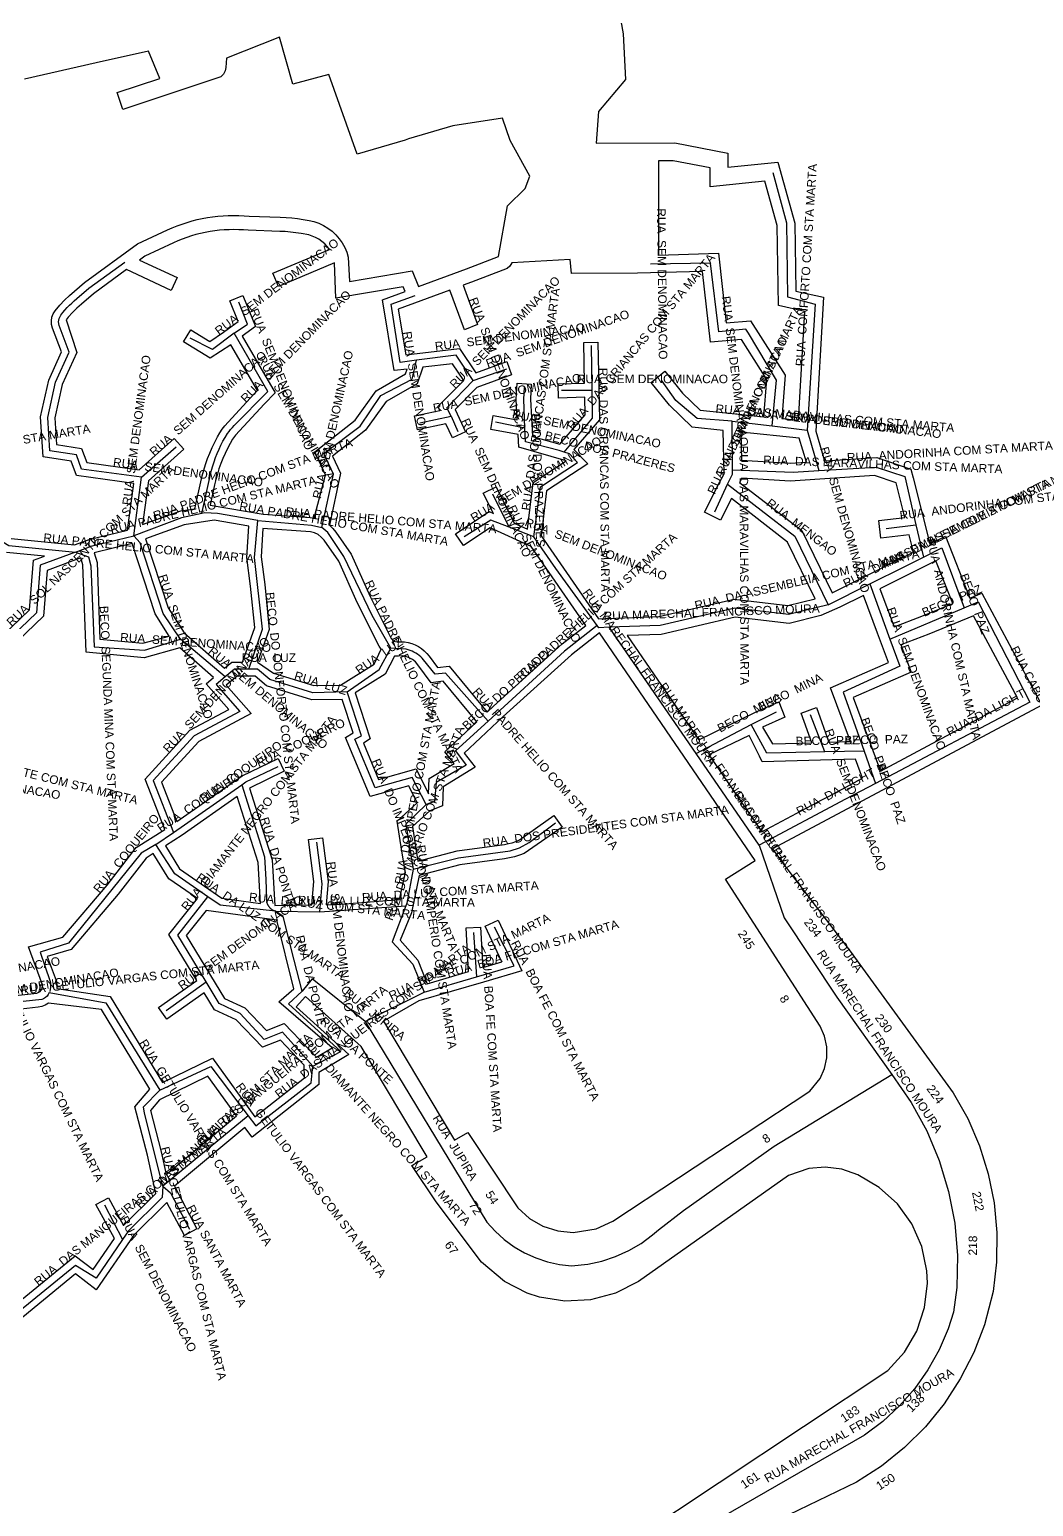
# Model space of a CAD drawing. Header units: millimetres. Extents: x 617751 to 636088, y 68402 to 77988.
# Drawn here: x 628768 to 628909, y 73773.2 to 73980.6 of the extents above; entities that cross this region are included whole.
import ezdxf

# ---------------------------------------------------------------- set-up
doc = ezdxf.new("R2010")
doc.units = ezdxf.units.MM
doc.header["$LTSCALE"] = 3
doc.header["$MEASUREMENT"] = 0
for name, color, linetype in [('ALINHAMENTO PREDIAL', 120, 'Continuous'), ('NOME LOGRADOURO', 252, 'Continuous'), ('NUMERAÇÃO', 7, 'Continuous')]:
    doc.layers.add(name, color=color, linetype=linetype)
doc.styles.get("Standard").update_dxf_attribs({"font": 'arial.ttf'})

msp = doc.modelspace()

# ---------------------------------------------------------------- linework, layer by layer
at = {"layer": 'ALINHAMENTO PREDIAL'}
for points in [[(628849.98, 73987.59), (628851.33, 73979.95), (628851.66, 73973.53), (628847.86, 73969.06), (628847.53, 73964.62), (628858.59, 73964.63), (628866.05, 73963.22), (628866.05, 73961.25), (628873.05, 73961.96), (628875.44, 73953.39), (628875.6, 73943.83), (628879.49, 73942.96), (628878.37, 73924.18), (628879.63, 73919.99), (628886.96, 73920.47), (628891.73, 73918.84), (628892.05, 73917.62), (628894.38, 73908.34), (628896.58, 73909.44), (628900.01, 73900.74), (628901.68, 73901.43), (628910.11, 73885.69), (628872.32, 73865.53), (628873.99, 73863.17), (628883.08, 73851.34), (628897.69, 73831.27), (628899.72, 73827.65), (628901.37, 73823.83), (628902.61, 73819.87), (628903.42, 73815.8), (628903.81, 73811.66), (628903.76, 73807.51), (628903.28, 73803.38), (628902.06, 73798.67), (628900.56, 73794.79), (628898.67, 73791.09), (628896.39, 73787.61), (628893.77, 73784.39), (628890.82, 73781.46), (628887.59, 73778.85), (628884.09, 73776.59), (628861.01, 73765.45)], [(628849.98, 73987.59), (628851.33, 73979.95), (628851.66, 73973.53), (628847.86, 73969.06), (628847.53, 73964.62), (628858.59, 73964.63), (628866.05, 73963.22), (628866.05, 73961.25), (628873.05, 73961.96), (628875.44, 73953.39), (628875.6, 73943.83), (628879.49, 73942.96), (628878.37, 73924.18), (628879.63, 73919.99), (628886.96, 73920.47), (628891.73, 73918.84), (628892.05, 73917.62), (628894.38, 73908.34), (628896.58, 73909.44), (628900.01, 73900.74), (628901.68, 73901.43), (628910.11, 73885.69), (628872.32, 73865.53), (628873.99, 73863.17), (628883.08, 73851.34), (628897.69, 73831.27), (628899.72, 73827.65), (628901.37, 73823.83), (628902.61, 73819.87), (628903.42, 73815.8), (628903.81, 73811.66), (628903.76, 73807.51), (628903.28, 73803.38), (628902.06, 73798.67), (628900.56, 73794.79), (628898.67, 73791.09), (628896.39, 73787.61), (628893.77, 73784.39), (628890.82, 73781.46), (628887.59, 73778.85), (628884.09, 73776.59), (628861.01, 73765.45)], [(628820.71, 73965.05), (628813.99, 73963.04), (628809.99, 73974.27), (628804.96, 73972.87), (628803.07, 73979.5), (628795.62, 73976.53), (628795.56, 73975.25), (628795.46, 73974.74), (628795.2, 73974.28), (628794.82, 73973.92), (628781.06, 73969.33), (628780.28, 73971.7), (628786.28, 73973.68), (628784.67, 73977.54), (628777.32, 73975.87), (628767.26, 73973.58)], [(628765.41, 73909.09), (628774.31, 73908.19), (628776.49, 73909), (628781.72, 73910.28), (628782.6, 73916.83), (628774.56, 73917.95), (628773.82, 73919.95), (628769.87, 73920.56), (628769.53, 73926.19), (628770.67, 73931.35), (628772.47, 73935.3), (628771.2, 73938.64), (628771.07, 73939.14), (628771.04, 73939.65), (628771.12, 73940.16), (628771.3, 73940.65), (628771.57, 73941.08), (628772.21, 73941.84), (628772.88, 73942.55), (628773.6, 73943.22), (628775.7, 73945.02), (628783.16, 73950.48), (628787.34, 73952.42), (628788.01, 73952.72), (628788.69, 73953), (628789.39, 73953.25), (628790.09, 73953.48), (628790.8, 73953.69), (628791.51, 73953.87), (628792.23, 73954.03), (628792.95, 73954.17), (628793.68, 73954.28), (628794.42, 73954.36), (628795.15, 73954.42), (628795.89, 73954.46), (628796.63, 73954.47), (628797.36, 73954.46), (628798.1, 73954.42), (628798.83, 73954.36), (628803.19, 73954.21), (628804, 73954.17), (628804.81, 73954.11), (628805.61, 73954.02), (628806.42, 73953.9), (628807.22, 73953.76), (628807.92, 73953.59), (628808.6, 73953.35), (628809.26, 73953.04), (628809.88, 73952.67), (628810.45, 73952.23), (628810.98, 73951.74), (628811.46, 73951.19), (628811.88, 73950.6), (628812.23, 73949.97), (628812.52, 73949.3), (628812.74, 73948.62), (628812.89, 73945.18), (628821.7, 73946.67), (628822.59, 73944.49), (628829.32, 73946.96), (628833.83, 73948.67), (628835.11, 73955.81), (628837.59, 73958.25), (628838.24, 73959.99), (628835.48, 73964.97), (628834.37, 73968.11), (628827.44, 73967.06), (628821.2, 73965.2), (628820.71, 73965.05)], [(628856.3, 73962.13), (628856.32, 73948.9), (628864.73, 73949.14), (628865.8, 73939.37), (628869.24, 73939.68), (628874.07, 73932.03), (628873.6, 73925.95), (628875.96, 73925.71), (628876.87, 73940.98), (628873.13, 73941.82), (628872.95, 73953.03), (628871.21, 73959.26), (628863.55, 73958.49), (628863.55, 73961.15), (628858.36, 73962.13), (628856.3, 73962.13)], [(628820.71, 73943.8), (628820.45, 73944.43), (628810.99, 73942.83), (628810.78, 73947.81), (628802.92, 73944.5), (628802.14, 73946.34), (628810.08, 73949.69), (628809.77, 73950.1), (628809.42, 73950.47), (628809.03, 73950.81), (628808.6, 73951.11), (628808.15, 73951.36), (628807.68, 73951.57), (628807.18, 73951.72), (628806.11, 73951.93), (628805.36, 73952.03), (628804.62, 73952.12), (628803.87, 73952.18), (628803.12, 73952.21), (628798.7, 73952.37), (628798.03, 73952.42), (628797.35, 73952.46), (628796.68, 73952.47), (628796, 73952.46), (628795.33, 73952.43), (628794.66, 73952.38), (628793.99, 73952.3), (628793.32, 73952.2), (628792.66, 73952.08), (628792, 73951.93), (628791.34, 73951.76), (628790.7, 73951.58), (628790.05, 73951.37), (628789.42, 73951.13), (628788.79, 73950.88), (628788.18, 73950.61), (628784.18, 73948.75), (628783.42, 73948.2), (628788.72, 73945.75), (628787.88, 73943.94), (628781.57, 73946.85), (628776.94, 73943.45), (628775.27, 73942.01), (628774.61, 73941.44), (628774, 73940.83), (628773.42, 73940.18), (628773.11, 73939.79), (628774.64, 73935.22), (628772.57, 73930.71), (628771.54, 73926.03), (628771.77, 73922.29), (628775.29, 73921.75), (628776.02, 73919.76), (628783.39, 73918.75), (628788.29, 73923.12), (628789.62, 73921.63), (628784.67, 73917.21), (628783.84, 73911.04), (628789.21, 73912.98), (628791.18, 73913.27), (628792.01, 73917.06), (628792.21, 73917.89), (628792.43, 73918.7), (628792.69, 73919.51), (628792.97, 73920.31), (628793.28, 73921.1), (628793.61, 73921.87), (628793.98, 73922.64), (628794.37, 73923.39), (628794.68, 73923.92), (628795.03, 73924.43), (628795.42, 73924.91), (628799.48, 73929.34), (628799.99, 73929.86), (628796.23, 73936.31), (628793.35, 73934.41), (628789.58, 73936.69), (628790.61, 73938.4), (628793.3, 73936.77), (628795.2, 73938.09), (628797.26, 73939.58), (628796.08, 73942.46), (628797.93, 73943.21), (628799.7, 73938.88), (628797.84, 73937.53), (628802.49, 73929.54), (628800.92, 73927.96), (628796.92, 73923.59), (628796.49, 73923.03), (628796.13, 73922.43), (628795.77, 73921.74), (628795.43, 73921.04), (628795.13, 73920.33), (628794.84, 73919.61), (628794.58, 73918.88), (628794.35, 73918.14), (628794.15, 73917.39), (628793.97, 73916.64), (628793.34, 73913.78), (628800.77, 73912.52), (628807.36, 73912.04), (628807.95, 73911.96), (628809.53, 73918.05), (628808.05, 73921.25), (628813.69, 73925.69), (628816.67, 73929.85), (628820.75, 73932.2), (628820.99, 73932.88), (628819.18, 73932.67), (628817.52, 73942.63), (628820.71, 73943.8)], [(628833.1, 73926.36), (628836.47, 73925.75), (628836.31, 73928.64), (628836.44, 73930.9), (628838.43, 73930.78), (628838.31, 73928.64), (628838.59, 73923.44), (628842.42, 73922.34), (628846.01, 73926.47), (628845.95, 73928.92), (628842.25, 73928.82), (628842.19, 73930.82), (628845.91, 73930.92), (628845.79, 73936.64), (628847.79, 73936.68), (628848.02, 73925.75), (628844.42, 73921.6), (628846.37, 73919.58), (628840.58, 73915.79), (628839.8, 73909.46), (628847.88, 73897.83), (628856.35, 73898.13), (628866.93, 73900.6), (628874.48, 73899.68), (628878.3, 73900.64), (628874.42, 73908.6), (628866.53, 73914.72), (628865.02, 73911.67), (628862.78, 73912.79), (628864.9, 73917.05), (628865.5, 73918.18), (628865.37, 73924.27), (628861.04, 73924.71), (628857.85, 73927.8), (628855.27, 73930.99), (628857.21, 73932.57), (628859.69, 73929.49), (628862.15, 73927.11), (628865.32, 73926.79), (628871.11, 73926.2), (628871.52, 73931.4), (628867.95, 73937.05), (628863.58, 73936.65), (628862.49, 73946.57), (628853.37, 73946.37), (628844.1, 73946.29), (628843.89, 73948.27), (628835.69, 73947.8), (628835.44, 73947.35), (628835.06, 73946.99), (628830.02, 73945.08), (628828.88, 73944.66), (628830.88, 73939.15), (628829.04, 73938.38), (628827, 73943.97), (628819.76, 73941.32), (628820.84, 73934.88), (628828.36, 73935.76), (628830.63, 73932.35), (628834.98, 73933.96), (628835.67, 73932.09), (628830.79, 73930.28), (628827.73, 73927.2), (628829.2, 73924.09), (628827.39, 73923.23), (628826.45, 73925.22), (628822.44, 73924.36), (628822.02, 73926.32), (628825.58, 73927.08), (628825.32, 73927.61), (628828.95, 73931.26), (628827.38, 73933.63), (628823.19, 73933.14), (628822.39, 73930.83), (628818.04, 73928.33), (628815.15, 73924.29), (628810.53, 73920.65), (628811.62, 73918.29), (628810.09, 73910.95), (628810.56, 73910.5), (628810.97, 73910), (628813.14, 73906.9), (628815.81, 73900.96), (628818.74, 73895.04), (628819.1, 73894.68), (628819.6, 73894.58), (628820.11, 73894.61), (628820.63, 73894.58), (628821.14, 73894.49), (628821.64, 73894.36), (628822.12, 73894.17), (628822.58, 73893.94), (628823.01, 73893.66), (628823.41, 73893.33), (628823.78, 73892.97), (628824.11, 73892.57), (628825.28, 73890.97), (628826.92, 73891.19), (628832.24, 73884.72), (628833.13, 73885.57), (628842.77, 73894.32), (628846.1, 73896.88), (628838.4, 73907.97), (628832.68, 73910.6), (628828.91, 73908.1), (628827.8, 73909.77), (628832.5, 73912.88), (628833.12, 73912.59), (628831.69, 73915.45), (628833.48, 73916.35), (628836.02, 73911.26), (628837.9, 73910.4), (628838.71, 73916.96), (628843.35, 73920), (628836.68, 73921.9), (628836.58, 73923.7), (628832.74, 73924.39), (628833.1, 73926.36)], [(628867.96, 73920.1), (628874.79, 73919.68), (628877.07, 73919.83), (628876.06, 73923.18), (628867.88, 73924.02), (628867.96, 73920.1)], [(628867.69, 73916.98), (628876.42, 73910.22), (628880.68, 73901.46), (628892.09, 73907.19), (628891.49, 73909.6), (628887.53, 73909.14), (628887.24, 73911.63), (628890.87, 73912.04), (628889.65, 73916.91), (628886.62, 73917.94), (628874.8, 73917.17), (628868.02, 73917.59), (628867.69, 73916.98)], [(628795.36, 73890.89), (628796.39, 73891.75), (628797.89, 73891.75), (628799.59, 73896.58), (628799.02, 73902.4), (628798.5, 73906.45), (628798.76, 73910.83), (628793.9, 73911.66), (628789.7, 73911.03), (628784.26, 73909.06), (628787.44, 73899.37), (628789.67, 73895.85), (628795.36, 73890.89)], [(628800.01, 73891.75), (628802.22, 73890.19), (628807.91, 73888.45), (628811.64, 73888.49), (628816.36, 73891.43), (628817.37, 73893.54), (628817.05, 73893.98), (628814, 73900.11), (628811.4, 73905.9), (628809.33, 73908.85), (628808.95, 73909.29), (628808.49, 73909.64), (628807.97, 73909.89), (628807.41, 73910.03), (628800.75, 73910.51), (628800.5, 73906.52), (628801.01, 73902.62), (628801.62, 73896.33), (628800.01, 73891.75)], [(628782.38, 73908.38), (628777.05, 73907.08), (628777.45, 73905.73), (628777.85, 73894.98), (628783.9, 73894.38), (628787.59, 73895.4), (628785.62, 73898.51), (628782.38, 73908.38)], [(628762.82, 73894.17), (628767.99, 73899.09), (628768.55, 73906.04), (628770.07, 73906.61), (628764.76, 73907.15)], [(628764.74, 73844.78), (628768.98, 73845.27), (628769.46, 73845.47), (628769.77, 73845.89), (628769.8, 73846.41), (628767.84, 73851.75), (628772.67, 73853.13), (628778.88, 73860.4), (628782.97, 73865.7), (628786.97, 73868.25), (628784.21, 73875.32), (628790.48, 73882.18), (628795.94, 73885.09), (628792.76, 73888.71), (628793.8, 73889.59), (628789.07, 73893.73), (628784.07, 73892.36), (628775.91, 73893.16), (628775.46, 73905.41), (628775.17, 73906.38), (628770.44, 73904.61), (628769.93, 73898.17), (628763.8, 73892.34)], [(628897.63, 73899.97), (628895.26, 73905.98), (628887.4, 73902.04), (628889.4, 73896.7), (628893.27, 73898.17), (628897.63, 73899.97)], [(628861.95, 73880.81), (628869.9, 73884.69), (628873.18, 73886.16), (628874.02, 73884.02), (628870.92, 73882.62), (628872.31, 73880.26), (628877.81, 73880.43), (628876.33, 73884.57), (628878.49, 73885.37), (628880.23, 73880.51), (628883.26, 73880.6), (628880.47, 73888.14), (628888.61, 73891.69), (628887.06, 73895.81), (628885.08, 73901.1), (628881.77, 73899.44), (628879.11, 73898.27), (628874.64, 73897.15), (628867.07, 73898.07), (628856.68, 73895.64), (628851.92, 73895.47), (628861.95, 73880.81)], [(628887.46, 73876.44), (628906.73, 73886.72), (628900.55, 73898.25), (628894.26, 73895.66), (628890.35, 73894.17), (628891.78, 73890.34), (628883.63, 73886.79), (628887.46, 73876.44)], [(628865.7, 73861.28), (628869.89, 73863.9), (628848.03, 73895.84), (628844.06, 73892.78), (628834.5, 73884.11), (628831.32, 73881.1), (628829, 73878.95), (628830.56, 73876.97), (628826.06, 73874.23), (628825.97, 73871.58), (628824.2, 73870.87), (628821.75, 73868.65), (628822.21, 73865.54), (628822.51, 73863.81), (628828.02, 73865.24), (628834.68, 73866.15), (628835.22, 73866.25), (628835.75, 73866.39), (628836.26, 73866.57), (628836.77, 73866.78), (628841.62, 73870.21), (628842.78, 73868.58), (628837.45, 73864.89), (628836.78, 73864.63), (628836.09, 73864.41), (628835.39, 73864.24), (628834.68, 73864.12), (628828.41, 73863.28), (628822.71, 73861.8), (628821.59, 73856.52), (628820.04, 73852.72), (628822.51, 73849.9), (628823.81, 73846.59), (628829.64, 73848.29), (628829.29, 73854.41), (628831.29, 73854.53), (628831.61, 73848.87), (628834.31, 73849.67), (628831.95, 73854.68), (628833.76, 73855.53), (628837.12, 73848.41), (628831.73, 73846.82), (628822.63, 73844.16), (628817.69, 73841.31), (628827.67, 73824.6), (628829.51, 73825.71), (628836.55, 73815.1), (628838.18, 73813.64), (628840.07, 73812.55), (628842.15, 73811.87), (628844.33, 73811.65), (628847.56, 73812.16), (628849.9, 73813.26), (628877.55, 73831.5), (628879, 73833.28), (628879.62, 73834.68), (628879.94, 73836.18), (628879.94, 73837.71), (628879.63, 73839.21), (628879.01, 73840.61), (628865.7, 73861.28)], [(628824.02, 73873.26), (628824.09, 73875.38), (628827.59, 73877.51), (628826.29, 73879.16), (628829.95, 73882.55), (628830.78, 73883.34), (628826.08, 73889.06), (628824.36, 73888.84), (628822.5, 73891.38), (628822.16, 73891.77), (628821.75, 73892.1), (628821.3, 73892.35), (628820.81, 73892.51), (628820.31, 73892.6), (628819.79, 73892.59), (628819.23, 73892.59), (628817.92, 73890.04), (628813.69, 73887.41), (628815.83, 73880.96), (628814.86, 73880.36), (628816.99, 73875.27), (628822.29, 73876.77), (628824.02, 73873.26)], [(628820.75, 73862.2), (628820.24, 73865.22), (628819.61, 73869.42), (628822.43, 73871.96), (628821.23, 73874.39), (628815.83, 73872.86), (628812.35, 73881.17), (628813.43, 73881.83), (628811.89, 73886.5), (628807.62, 73886.45), (628801.24, 73888.39), (628799.64, 73889.75), (628797.12, 73889.75), (628795.61, 73888.49), (628799.11, 73884.51), (628791.73, 73880.58), (628786.52, 73874.88), (628788.68, 73869.36), (628797.83, 73875.77), (628802.88, 73878.21), (628803.75, 73876.41), (628798.86, 73874.05), (628802.05, 73863.98), (628802.41, 73857.56), (628807.61, 73857.65), (628807.9, 73860.92), (628807.14, 73866.82), (628809.12, 73867.08), (628809.91, 73860.96), (628809.62, 73857.68), (628811.1, 73857.7), (628819.94, 73858.39), (628820.75, 73862.2)], [(628880.25, 73872.94), (628884.95, 73875.44), (628883.96, 73878.13), (628870.87, 73877.72), (628870.46, 73878.55), (628869.03, 73881.42), (628863.37, 73878.74), (628870.79, 73867.89), (628879.24, 73872.4), (628880.25, 73872.94)], [(628800.39, 73857.84), (628800.07, 73863.61), (628797.14, 73872.85), (628789.4, 73867.43), (628787.05, 73865.93), (628789.04, 73862.71), (628795, 73858.59), (628800.39, 73857.84)], [(628785.36, 73864.85), (628784.34, 73864.2), (628780.43, 73859.14), (628773.8, 73851.37), (628770.45, 73850.42), (628771.57, 73847.41), (628771.74, 73846.93), (628771.82, 73846.43), (628771.81, 73845.93), (628779.3, 73844.79), (628786.66, 73832.7), (628793.65, 73836.13), (628799.63, 73827.89), (628806.59, 73833.39), (628806.55, 73835.15), (628805.6, 73836.14), (628803.2, 73838.64), (628800.7, 73837.7), (628797.01, 73841.52), (628793.95, 73842.94), (628792.52, 73845.3), (628787.24, 73841.61), (628786.09, 73843.25), (628791.48, 73847.02), (628787.56, 73853.49), (628791.54, 73858.55), (628787.55, 73861.3), (628785.36, 73864.85)], [(628810.47, 73837.57), (628802.97, 73844.06), (628805.11, 73845.85), (628802.71, 73855.5), (628792.78, 73856.88), (628789.99, 73853.34), (628795.35, 73844.5), (628798.19, 73843.18), (628801.23, 73840.04), (628803.72, 73840.98), (628807.05, 73837.53), (628808.27, 73836.25), (628810.47, 73837.57)], [(628764.15, 73799.99), (628774.39, 73808.38), (628776.89, 73806.46), (628779.89, 73810.8), (628777.3, 73815.57), (628779.06, 73816.53), (628781.17, 73812.63), (628785.71, 73817.15), (628784.52, 73822.53), (628782.76, 73829.32), (628784.89, 73831.77), (628778.08, 73842.95), (628770.63, 73843.85), (628770.19, 73843.58), (628769.72, 73843.39), (628769.21, 73843.29), (628763.57, 73842.63)], [(628764.15, 73799.99), (628774.39, 73808.38), (628776.89, 73806.46), (628779.89, 73810.8), (628777.3, 73815.57), (628779.06, 73816.53), (628781.17, 73812.63), (628785.71, 73817.15), (628784.52, 73822.53), (628782.76, 73829.32), (628784.89, 73831.77), (628778.08, 73842.95), (628770.63, 73843.85), (628770.19, 73843.58), (628769.72, 73843.39), (628769.21, 73843.29), (628763.57, 73842.63)], [(628764.15, 73799.99), (628774.39, 73808.38), (628776.89, 73806.46), (628779.89, 73810.8), (628777.3, 73815.57), (628779.06, 73816.53), (628781.17, 73812.63), (628785.71, 73817.15), (628784.52, 73822.53), (628782.76, 73829.32), (628784.89, 73831.77), (628778.08, 73842.95), (628770.63, 73843.85), (628770.19, 73843.58), (628769.72, 73843.39), (628769.21, 73843.29), (628763.57, 73842.63)], [(628764.15, 73799.99), (628774.39, 73808.38), (628776.89, 73806.46), (628779.89, 73810.8), (628777.3, 73815.57), (628779.06, 73816.53), (628781.17, 73812.63), (628785.71, 73817.15), (628784.52, 73822.53), (628782.76, 73829.32), (628784.89, 73831.77), (628778.08, 73842.95), (628770.63, 73843.85), (628770.19, 73843.58), (628769.72, 73843.39), (628769.21, 73843.29), (628763.57, 73842.63)], [(628764.15, 73799.99), (628774.39, 73808.38), (628776.89, 73806.46), (628779.89, 73810.8), (628777.3, 73815.57), (628779.06, 73816.53), (628781.17, 73812.63), (628785.71, 73817.15), (628784.52, 73822.53), (628782.76, 73829.32), (628784.89, 73831.77), (628778.08, 73842.95), (628770.63, 73843.85), (628770.19, 73843.58), (628769.72, 73843.39), (628769.21, 73843.29), (628763.57, 73842.63)], [(628764.15, 73799.99), (628774.39, 73808.38), (628776.89, 73806.46), (628779.89, 73810.8), (628777.3, 73815.57), (628779.06, 73816.53), (628781.17, 73812.63), (628785.71, 73817.15), (628784.52, 73822.53), (628782.76, 73829.32), (628784.89, 73831.77), (628778.08, 73842.95), (628770.63, 73843.85), (628770.19, 73843.58), (628769.72, 73843.39), (628769.21, 73843.29), (628763.57, 73842.63)], [(628764.15, 73799.99), (628774.39, 73808.38), (628776.89, 73806.46), (628779.89, 73810.8), (628777.3, 73815.57), (628779.06, 73816.53), (628781.17, 73812.63), (628785.71, 73817.15), (628784.52, 73822.53), (628782.76, 73829.32), (628784.89, 73831.77), (628778.08, 73842.95), (628770.63, 73843.85), (628770.19, 73843.58), (628769.72, 73843.39), (628769.21, 73843.29), (628763.57, 73842.63)], [(628764.15, 73799.99), (628774.39, 73808.38), (628776.89, 73806.46), (628779.89, 73810.8), (628777.3, 73815.57), (628779.06, 73816.53), (628781.17, 73812.63), (628785.71, 73817.15), (628784.52, 73822.53), (628782.76, 73829.32), (628784.89, 73831.77), (628778.08, 73842.95), (628770.63, 73843.85), (628770.19, 73843.58), (628769.72, 73843.39), (628769.21, 73843.29), (628763.57, 73842.63)], [(628841.14, 73760.82), (628888.5, 73792.27), (628890.83, 73794.83), (628892.58, 73797.82), (628893.67, 73801.11), (628894.05, 73804.55), (628893.97, 73806.29), (628893.27, 73809.68), (628891.87, 73812.85), (628889.85, 73815.66), (628887.29, 73817.99), (628884.3, 73819.74), (628882.04, 73820.57), (628879.72, 73820.84), (628877.4, 73820.63), (628874.55, 73819.64), (628853.47, 73804.76), (628850.25, 73803.13), (628846.76, 73802.2), (628843.15, 73802.01), (628839.58, 73802.58), (628837.86, 73803.15), (628834.65, 73804.79), (628831.44, 73807.49), (628825.08, 73815.95), (628821.67, 73821.06), (628823.81, 73822.29), (628814.55, 73837.79), (628806.71, 73844.79), (628805.4, 73843.33), (628812.82, 73836.65), (628808.58, 73834.1), (628808.62, 73832.44), (628799.23, 73825.03), (628798.23, 73826.41), (628788.31, 73818.14), (628791.49, 73812.17), (628789.72, 73811.23), (628787.25, 73815.87), (628782.64, 73811.27), (628777.34, 73803.59), (628774.43, 73805.83), (628765.42, 73798.44)], [(628841.14, 73760.82), (628888.5, 73792.27), (628890.83, 73794.83), (628892.58, 73797.82), (628893.67, 73801.11), (628894.05, 73804.55), (628893.97, 73806.29), (628893.27, 73809.68), (628891.87, 73812.85), (628889.85, 73815.66), (628887.29, 73817.99), (628884.3, 73819.74), (628882.04, 73820.57), (628879.72, 73820.84), (628877.4, 73820.63), (628874.55, 73819.64), (628853.47, 73804.76), (628850.25, 73803.13), (628846.76, 73802.2), (628843.15, 73802.01), (628839.58, 73802.58), (628837.86, 73803.15), (628834.65, 73804.79), (628831.44, 73807.49), (628825.08, 73815.95), (628821.67, 73821.06), (628823.81, 73822.29), (628814.55, 73837.79), (628806.71, 73844.79), (628805.4, 73843.33), (628812.82, 73836.65), (628808.58, 73834.1), (628808.62, 73832.44), (628799.23, 73825.03), (628798.23, 73826.41), (628788.31, 73818.14), (628791.49, 73812.17), (628789.72, 73811.23), (628787.25, 73815.87), (628782.64, 73811.27), (628777.34, 73803.59), (628774.43, 73805.83), (628765.42, 73798.44)], [(628841.14, 73760.82), (628888.5, 73792.27), (628890.83, 73794.83), (628892.58, 73797.82), (628893.67, 73801.11), (628894.05, 73804.55), (628893.97, 73806.29), (628893.27, 73809.68), (628891.87, 73812.85), (628889.85, 73815.66), (628887.29, 73817.99), (628884.3, 73819.74), (628882.04, 73820.57), (628879.72, 73820.84), (628877.4, 73820.63), (628874.55, 73819.64), (628853.47, 73804.76), (628850.25, 73803.13), (628846.76, 73802.2), (628843.15, 73802.01), (628839.58, 73802.58), (628837.86, 73803.15), (628834.65, 73804.79), (628831.44, 73807.49), (628825.08, 73815.95), (628821.67, 73821.06), (628823.81, 73822.29), (628814.55, 73837.79), (628806.71, 73844.79), (628805.4, 73843.33), (628812.82, 73836.65), (628808.58, 73834.1), (628808.62, 73832.44), (628799.23, 73825.03), (628798.23, 73826.41), (628788.31, 73818.14), (628791.49, 73812.17), (628789.72, 73811.23), (628787.25, 73815.87), (628782.64, 73811.27), (628777.34, 73803.59), (628774.43, 73805.83), (628765.42, 73798.44)], [(628841.14, 73760.82), (628888.5, 73792.27), (628890.83, 73794.83), (628892.58, 73797.82), (628893.67, 73801.11), (628894.05, 73804.55), (628893.97, 73806.29), (628893.27, 73809.68), (628891.87, 73812.85), (628889.85, 73815.66), (628887.29, 73817.99), (628884.3, 73819.74), (628882.04, 73820.57), (628879.72, 73820.84), (628877.4, 73820.63), (628874.55, 73819.64), (628853.47, 73804.76), (628850.25, 73803.13), (628846.76, 73802.2), (628843.15, 73802.01), (628839.58, 73802.58), (628837.86, 73803.15), (628834.65, 73804.79), (628831.44, 73807.49), (628825.08, 73815.95), (628821.67, 73821.06), (628823.81, 73822.29), (628814.55, 73837.79), (628806.71, 73844.79), (628805.4, 73843.33), (628812.82, 73836.65), (628808.58, 73834.1), (628808.62, 73832.44), (628799.23, 73825.03), (628798.23, 73826.41), (628788.31, 73818.14), (628791.49, 73812.17), (628789.72, 73811.23), (628787.25, 73815.87), (628782.64, 73811.27), (628777.34, 73803.59), (628774.43, 73805.83), (628765.42, 73798.44)], [(628841.14, 73760.82), (628888.5, 73792.27), (628890.83, 73794.83), (628892.58, 73797.82), (628893.67, 73801.11), (628894.05, 73804.55), (628893.97, 73806.29), (628893.27, 73809.68), (628891.87, 73812.85), (628889.85, 73815.66), (628887.29, 73817.99), (628884.3, 73819.74), (628882.04, 73820.57), (628879.72, 73820.84), (628877.4, 73820.63), (628874.55, 73819.64), (628853.47, 73804.76), (628850.25, 73803.13), (628846.76, 73802.2), (628843.15, 73802.01), (628839.58, 73802.58), (628837.86, 73803.15), (628834.65, 73804.79), (628831.44, 73807.49), (628825.08, 73815.95), (628821.67, 73821.06), (628823.81, 73822.29), (628814.55, 73837.79), (628806.71, 73844.79), (628805.4, 73843.33), (628812.82, 73836.65), (628808.58, 73834.1), (628808.62, 73832.44), (628799.23, 73825.03), (628798.23, 73826.41), (628788.31, 73818.14), (628791.49, 73812.17), (628789.72, 73811.23), (628787.25, 73815.87), (628782.64, 73811.27), (628777.34, 73803.59), (628774.43, 73805.83), (628765.42, 73798.44)], [(628841.14, 73760.82), (628888.5, 73792.27), (628890.83, 73794.83), (628892.58, 73797.82), (628893.67, 73801.11), (628894.05, 73804.55), (628893.97, 73806.29), (628893.27, 73809.68), (628891.87, 73812.85), (628889.85, 73815.66), (628887.29, 73817.99), (628884.3, 73819.74), (628882.04, 73820.57), (628879.72, 73820.84), (628877.4, 73820.63), (628874.55, 73819.64), (628853.47, 73804.76), (628850.25, 73803.13), (628846.76, 73802.2), (628843.15, 73802.01), (628839.58, 73802.58), (628837.86, 73803.15), (628834.65, 73804.79), (628831.44, 73807.49), (628825.08, 73815.95), (628821.67, 73821.06), (628823.81, 73822.29), (628814.55, 73837.79), (628806.71, 73844.79), (628805.4, 73843.33), (628812.82, 73836.65), (628808.58, 73834.1), (628808.62, 73832.44), (628799.23, 73825.03), (628798.23, 73826.41), (628788.31, 73818.14), (628791.49, 73812.17), (628789.72, 73811.23), (628787.25, 73815.87), (628782.64, 73811.27), (628777.34, 73803.59), (628774.43, 73805.83), (628765.42, 73798.44)], [(628841.14, 73760.82), (628888.5, 73792.27), (628890.83, 73794.83), (628892.58, 73797.82), (628893.67, 73801.11), (628894.05, 73804.55), (628893.97, 73806.29), (628893.27, 73809.68), (628891.87, 73812.85), (628889.85, 73815.66), (628887.29, 73817.99), (628884.3, 73819.74), (628882.04, 73820.57), (628879.72, 73820.84), (628877.4, 73820.63), (628874.55, 73819.64), (628853.47, 73804.76), (628850.25, 73803.13), (628846.76, 73802.2), (628843.15, 73802.01), (628839.58, 73802.58), (628837.86, 73803.15), (628834.65, 73804.79), (628831.44, 73807.49), (628825.08, 73815.95), (628821.67, 73821.06), (628823.81, 73822.29), (628814.55, 73837.79), (628806.71, 73844.79), (628805.4, 73843.33), (628812.82, 73836.65), (628808.58, 73834.1), (628808.62, 73832.44), (628799.23, 73825.03), (628798.23, 73826.41), (628788.31, 73818.14), (628791.49, 73812.17), (628789.72, 73811.23), (628787.25, 73815.87), (628782.64, 73811.27), (628777.34, 73803.59), (628774.43, 73805.83), (628765.42, 73798.44)], [(628841.14, 73760.82), (628888.5, 73792.27), (628890.83, 73794.83), (628892.58, 73797.82), (628893.67, 73801.11), (628894.05, 73804.55), (628893.97, 73806.29), (628893.27, 73809.68), (628891.87, 73812.85), (628889.85, 73815.66), (628887.29, 73817.99), (628884.3, 73819.74), (628882.04, 73820.57), (628879.72, 73820.84), (628877.4, 73820.63), (628874.55, 73819.64), (628853.47, 73804.76), (628850.25, 73803.13), (628846.76, 73802.2), (628843.15, 73802.01), (628839.58, 73802.58), (628837.86, 73803.15), (628834.65, 73804.79), (628831.44, 73807.49), (628825.08, 73815.95), (628821.67, 73821.06), (628823.81, 73822.29), (628814.55, 73837.79), (628806.71, 73844.79), (628805.4, 73843.33), (628812.82, 73836.65), (628808.58, 73834.1), (628808.62, 73832.44), (628799.23, 73825.03), (628798.23, 73826.41), (628788.31, 73818.14), (628791.49, 73812.17), (628789.72, 73811.23), (628787.25, 73815.87), (628782.64, 73811.27), (628777.34, 73803.59), (628774.43, 73805.83), (628765.42, 73798.44)], [(628786.23, 73830.26), (628784.96, 73828.8), (628786.47, 73822.99), (628787.17, 73819.79), (628797.05, 73828.03), (628793.02, 73833.59), (628786.23, 73830.26)]]:
    msp.add_lwpolyline(points, dxfattribs=at)
at = {"layer": 'NOME LOGRADOURO'}
for points in [[(628872.34, 73960.49), (628874.25, 73953.43), (628874.41, 73943.05), (628878.31, 73942.01), (628877.19, 73924.33)], [(628783.72, 73917.69), (628775.29, 73918.85), (628774.55, 73920.85), (628770.82, 73921.42), (628770.53, 73926.11), (628771.62, 73931.03), (628773.56, 73935.26), (628772.14, 73938.99), (628772.04, 73939.5), (628772.12, 73940.01), (628772.36, 73940.47), (628772.65, 73940.82), (628772.95, 73941.17), (628773.26, 73941.51), (628773.59, 73941.84), (628773.92, 73942.16), (628774.26, 73942.47), (628774.63, 73942.78), (628776.32, 73944.24), (628781.34, 73947.91)], [(628872.27, 73924.9), (628872.89, 73931.32), (628868.95, 73937.92), (628868.57, 73938.47), (628864.76, 73938.12), (628863.59, 73947.77), (628855.19, 73947.62)], [(628822.31, 73934.12), (628820.04, 73933.83), (628818.76, 73942.02), (628822.12, 73943.22)], [(628796.7, 73937.94), (628798.59, 73939.17), (628797.35, 73942.29)], [(628796.7, 73937.94), (628793.65, 73935.64), (628790.51, 73937.21)], [(628801.44, 73929.76), (628796.7, 73937.94)], [(628830.29, 73931.26), (628827.9, 73934.84), (628822.31, 73934.12)], [(628846.97, 73929.91), (628846.9, 73936.19)], [(628809.03, 73910.64), (628810.68, 73918.12), (628809.31, 73921.02), (628814.4, 73924.89), (628817.29, 73929.19), (628821.73, 73931.49), (628822.31, 73934.12)], [(628830.29, 73931.26), (628835.01, 73932.94)], [(628827.16, 73926.26), (628826.56, 73927.46), (628830.29, 73931.26)], [(628837.54, 73924.61), (628837.4, 73928.64), (628837.47, 73930.32)], [(628866.65, 73925.55), (628861.73, 73925.95), (628858.72, 73928.47), (628856.74, 73931.35)], [(628792.15, 73912.6), (628793.39, 73918.08), (628793.54, 73918.69), (628793.71, 73919.29), (628793.9, 73919.88), (628794.11, 73920.47), (628794.34, 73921.05), (628794.59, 73921.63), (628794.86, 73922.19), (628795.14, 73922.75), (628795.45, 73923.29), (628795.78, 73923.83), (628795.99, 73924.13), (628796.21, 73924.42), (628796.46, 73924.7), (628796.73, 73924.95), (628801.44, 73929.76)], [(628842.7, 73929.91), (628846.97, 73929.91)], [(628843.06, 73921.21), (628847.01, 73925.98), (628846.97, 73929.91)], [(628822.8, 73925.35), (628827.16, 73926.26)], [(628827.16, 73926.26), (628828.14, 73924.14)], [(628837.54, 73924.61), (628833.4, 73925.45)], [(628843.06, 73921.21), (628842.34, 73921.46), (628837.61, 73922.68), (628837.54, 73924.61)], [(628866.68, 73918.72), (628866.65, 73925.55)], [(628866.65, 73925.55), (628872.27, 73924.9)], [(628872.27, 73924.9), (628877.19, 73924.33)], [(628877.19, 73924.33), (628878.82, 73918.65)], [(628783.72, 73917.69), (628788.58, 73921.98)], [(628838.77, 73909.32), (628839.71, 73916.36), (628844.94, 73919.79), (628843.78, 73920.97), (628843.06, 73921.21)], [(628749.36, 73918.32), (628750.1, 73915.07), (628755.33, 73913.53), (628758.38, 73912.18), (628765.09, 73908.12), (628774.44, 73907.17)], [(628866, 73916.71), (628866.68, 73918.15), (628866.68, 73918.72)], [(628866.68, 73918.72), (628875.2, 73918.39), (628878.82, 73918.65)], [(628878.82, 73918.65), (628886.87, 73919.12), (628890.89, 73917.81), (628892.45, 73911.01)], [(628782.62, 73909.46), (628783.72, 73917.69)], [(628864.19, 73912.84), (628866, 73916.71)], [(628866, 73916.71), (628875.42, 73909.42), (628880.1, 73899.8)], [(628835.31, 73910.67), (628833.05, 73915.31)], [(628792.15, 73912.6), (628789.32, 73911.98), (628782.62, 73909.46)], [(628800.05, 73911.61), (628794.35, 73912.59), (628792.61, 73912.7), (628792.15, 73912.6)], [(628798.76, 73890.76), (628800.68, 73896.35), (628799.56, 73906.41), (628800.05, 73911.61)], [(628800.05, 73911.61), (628807.59, 73910.99), (628809.03, 73910.64)], [(628835.31, 73910.67), (628832.77, 73911.66), (628829.02, 73909.35)], [(628774.44, 73907.17), (628776.78, 73908.05), (628782.62, 73909.46)], [(628789.19, 73894.96), (628786.72, 73898.56), (628783.49, 73908.51), (628782.62, 73909.46)], [(628818.69, 73893.72), (628816.08, 73898.3), (628812.11, 73906.59), (628809.88, 73909.94), (628809.03, 73910.64)], [(628838.77, 73909.32), (628835.31, 73910.67)], [(628888.27, 73910.48), (628892.45, 73911.01)], [(628892.45, 73911.01), (628893.5, 73906.47)], [(628847.69, 73896.9), (628841.86, 73904.87), (628838.77, 73909.32)], [(628893.5, 73906.47), (628896.09, 73907.78), (628899.21, 73899.37)], [(628774.44, 73907.17), (628769.49, 73905.33), (628768.95, 73898.64), (628763.3, 73893.26), (628759.57, 73892.41), (628758.92, 73892.24), (628758.27, 73892.01), (628757.64, 73891.75), (628757.03, 73891.44), (628756.44, 73891.09), (628755.88, 73890.7), (628755.34, 73890.27), (628754.84, 73889.8), (628754.36, 73889.28), (628750.3, 73884.59)], [(628774.44, 73907.17), (628776.27, 73906.51), (628776.59, 73905.25), (628777.07, 73893.91)], [(628885.97, 73902.71), (628890.9, 73905.16), (628893.5, 73906.47)], [(628880.1, 73899.8), (628885.97, 73902.71)], [(628885.97, 73902.71), (628888.79, 73894.97)], [(628880.1, 73899.8), (628874.56, 73898.41), (628867, 73899.33), (628856.52, 73896.88), (628849.37, 73896.63)], [(628888.79, 73894.97), (628899.21, 73899.37)], [(628899.21, 73899.37), (628901.18, 73900.21), (628908.42, 73886.11)], [(628777.07, 73893.91), (628784.12, 73893.41), (628789.19, 73894.96)], [(628795.47, 73889.68), (628789.19, 73894.96)], [(628847.69, 73896.9), (628843.1, 73893.26), (628832.37, 73883.47)], [(628849.37, 73896.63), (628847.93, 73896.57), (628847.69, 73896.9)], [(628861.59, 73878.9), (628849.37, 73896.63)], [(628888.79, 73894.97), (628890.17, 73891.17), (628882.25, 73887.51), (628885.18, 73879.23)], [(628812.58, 73887.57), (628817.09, 73890.7), (628818.69, 73893.72)], [(628832.37, 73883.47), (628826.38, 73890.2), (628824.95, 73890.03), (628823.3, 73892.07), (628823.11, 73892.29), (628822.91, 73892.49), (628822.69, 73892.68), (628822.46, 73892.86), (628822.21, 73893.02), (628821.96, 73893.16), (628821.7, 73893.28), (628821.43, 73893.39), (628821.15, 73893.48), (628820.86, 73893.54), (628818.69, 73893.72)], [(628795.47, 73889.68), (628794.18, 73888.6), (628797.52, 73884.8), (628791.1, 73881.39), (628785.36, 73875.1), (628788.21, 73867.81)], [(628798.76, 73890.76), (628796.75, 73890.76), (628795.47, 73889.68)], [(628812.58, 73887.57), (628807.77, 73887.45), (628801.73, 73889.29), (628800.01, 73890.76), (628798.76, 73890.76)], [(628823.66, 73871.77), (628821.7, 73875.52), (628816.5, 73874.08), (628813.67, 73880.91), (628814.58, 73881.38), (628812.58, 73887.57)], [(628869.29, 73882.97), (628872.89, 73884.77)], [(628908.42, 73886.11), (628886.78, 73874.7)], [(628832.37, 73883.47), (628827.79, 73879.29), (628829.28, 73877.26), (628825.08, 73874.85), (628824.86, 73872.19), (628823.66, 73871.77)], [(628861.59, 73878.9), (628869.29, 73882.97)], [(628879.67, 73879.13), (628871.5, 73878.97), (628869.29, 73882.97)], [(628879.67, 73879.13), (628877.66, 73884.36)], [(628870.45, 73866.05), (628861.59, 73878.9)], [(628885.18, 73879.23), (628879.67, 73879.13)], [(628885.18, 73879.23), (628886.78, 73874.7)], [(628797.81, 73874.53), (628798.34, 73874.91), (628802.89, 73877.1)], [(628788.21, 73867.81), (628797.81, 73874.53)], [(628797.81, 73874.53), (628800.96, 73864.38), (628801.16, 73861.2), (628801.25, 73858.45), (628801.25, 73858.39), (628801.25, 73858.33), (628801.26, 73858.27), (628801.26, 73858.22), (628801.27, 73858.16), (628801.28, 73858.1), (628801.29, 73858.04), (628801.3, 73857.99), (628801.32, 73857.93), (628801.34, 73857.87), (628801.36, 73857.82), (628801.38, 73857.76), (628801.4, 73857.71), (628801.43, 73857.66), (628801.45, 73857.61), (628801.48, 73857.56), (628801.51, 73857.51), (628801.55, 73857.46), (628801.58, 73857.41), (628801.62, 73857.36), (628801.65, 73857.32), (628801.69, 73857.27), (628801.73, 73857.23), (628801.77, 73857.19), (628801.82, 73857.15), (628801.86, 73857.11), (628801.91, 73857.08), (628801.95, 73857.04), (628802, 73857.01), (628802.05, 73856.98), (628802.1, 73856.95), (628802.15, 73856.92), (628802.2, 73856.89), (628802.26, 73856.87), (628802.31, 73856.85), (628802.36, 73856.83), (628802.42, 73856.81), (628802.48, 73856.79), (628802.53, 73856.78)], [(628886.78, 73874.7), (628882.58, 73872.48), (628870.45, 73866.05)], [(628823.66, 73871.77), (628820.84, 73868.97), (628821.83, 73862.65)], [(628821.83, 73862.65), (628828.21, 73864.24), (628835.49, 73865.24), (628836.76, 73865.67), (628838.13, 73866.4), (628841.82, 73869.17)], [(628785.73, 73866.15), (628783.63, 73864.93), (628773.44, 73852.27), (628769.45, 73851.03), (628770.82, 73847.04), (628770.9, 73846.73), (628770.94, 73846.42), (628770.94, 73846.1), (628770.89, 73845.79), (628770.81, 73845.49)], [(628785.73, 73866.15), (628788.21, 73867.81)], [(628793.02, 73858.8), (628788.37, 73862.01), (628785.73, 73866.15)], [(628808.74, 73856.69), (628809.05, 73860.62), (628808.34, 73866.46)], [(628870.45, 73866.05), (628873.95, 73855.85), (628881.34, 73844.69), (628889.06, 73833.83)], [(628821.83, 73862.65), (628820.95, 73857.9), (628820.81, 73857.52)], [(628792.77, 73846.87), (628790.91, 73849.94), (628788.81, 73853.4), (628793.02, 73858.8)], [(628802.53, 73856.78), (628794.75, 73857.61), (628793.02, 73858.8)], [(628802.53, 73856.78), (628808.74, 73856.69)], [(628806.28, 73845.53), (628805.12, 73849.91), (628803.59, 73856.04), (628802.53, 73856.78)], [(628808.74, 73856.69), (628820.81, 73857.52)], [(628820.81, 73857.52), (628818.91, 73852.47), (628821.78, 73849.34), (628823.37, 73845.41)], [(628830.34, 73853.77), (628830.72, 73847.55)], [(628830.72, 73847.55), (628836.05, 73849.1), (628833.25, 73854.54)], [(628815.12, 73841.29), (628807.68, 73847.29), (628806.28, 73845.53)], [(628823.37, 73845.41), (628830.72, 73847.55)], [(628770.75, 73845.34), (628770.61, 73845.08), (628770.43, 73844.84), (628770.21, 73844.64), (628769.96, 73844.48), (628769.69, 73844.37), (628764.05, 73843.76)], [(628770.75, 73845.34), (628778.67, 73843.92), (628786.28, 73831.63)], [(628787.18, 73842.81), (628792.77, 73846.87)], [(628807.75, 73835.01), (628803.52, 73839.76), (628800.91, 73838.76), (628797.57, 73842.42), (628794.62, 73843.8), (628792.77, 73846.87)], [(628807.75, 73835.01), (628811.69, 73837.07), (628804.32, 73843.75), (628806.28, 73845.53)], [(628815.12, 73841.29), (628823.37, 73845.41)], [(628815.12, 73841.29), (628832.21, 73813.12), (628833.36, 73811.84), (628834.63, 73810.68), (628836.02, 73809.66), (628837.5, 73808.79), (628839.07, 73808.09), (628840.71, 73807.55), (628842.39, 73807.18), (628844.1, 73806.99), (628846.39, 73807.21), (628848.36, 73807.64), (628850.27, 73808.28), (628852.11, 73809.11), (628853.85, 73810.13), (628855.47, 73811.33), (628856.28, 73812.04), (628859.79, 73814.75), (628872.55, 73823.79), (628889.06, 73833.83)], [(628786.28, 73831.63), (628793.45, 73834.97), (628798.68, 73828.04)], [(628798.68, 73828.04), (628799.74, 73826.63), (628807.52, 73832.66), (628807.75, 73835.01)], [(628889.06, 73833.83), (628891.8, 73829.91), (628893.98, 73825.94), (628895.73, 73821.76), (628897.04, 73817.42), (628897.89, 73812.96), (628898.27, 73808.44), (628898.17, 73803.91), (628897.73, 73800.46), (628896.98, 73798.14), (628895.71, 73795.18), (628894.14, 73792.37), (628892.28, 73789.73), (628890.16, 73787.31), (628887.79, 73785.12), (628885.21, 73783.19), (628858.95, 73768.09)], [(628786.69, 73818.16), (628784.14, 73828.43), (628783.97, 73829.28), (628786.28, 73831.63)], [(628798.68, 73828.04), (628786.69, 73818.16)], [(628786.69, 73818.16), (628786.6, 73816.56), (628781.85, 73811.87), (628781.03, 73810.66)], [(628786.69, 73818.16), (628787.75, 73817.21), (628790.45, 73812.11)], [(628778.49, 73815.56), (628781.03, 73810.66)], [(628781.03, 73810.66), (628777.34, 73805.22), (628774.44, 73807.04), (628765.28, 73799.58)]]:
    msp.add_lwpolyline(points, dxfattribs=at)

# ---------------------------------------------------------------- texts
for s, rotation, p in [('RUA  CONFORTO COM STA MARTA', 86.39, (628876.75, 73933.24)), ('RUA  SEM DENOMINACAO', 270.7, (628856.09, 73955.46)), ('RUA  SEM DENOMINACAO', 37.03, (628794.58, 73937.59)), ('RUA  DAS CRIANCAS COM STA MARTA', 50.39, (628844.26, 73924.23)), ('RUA  SEM DENOMINACAO', 45.52, (628827.71, 73930.06)), ('RUA  SEM DENOMINACAO', 45.59, (628798.37, 73928.06)), ('RUA  SEM DENOMINACAO', 290.61, (628829.67, 73942.68)), ('RUA  DAS CRIANCAS COM STA MARTA', 82.34, (628838.25, 73912.97)), ('RUA  SEM DENOMINACAO', 276.92, (628865.17, 73943.06)), ('RUA  SEM DENOMINACAO', 291.76, (628798.9, 73941.1)), ('RUA  SEM DENOMINACAO', 19.53, (628832.32, 73933.04)), ('RUA  ANDORINHA COM STA MARTA', 64.85, (628864.19, 73915.2)), ('RUA  SEM DENOMINACAO', 7.31, (628824.98, 73935.47)), ('RUA  SEM DENOMINACAO', 278.92, (628820.39, 73938.08)), ('RUA  SEM DENOMINACAO', 64.85, (628865.44, 73917.86)), ('RUA  SEM DENOMINACAO', 82.37, (628782.18, 73913.71)), ('RUA  SEM DENOMINACAO', 41.49, (628785.49, 73920.58)), ('RUA  SEM DENOMINACAO', 300.06, (628799.94, 73934.35)), ('RUA  SEM DENOMINACAO', 77.59, (628808.88, 73914.6)), ('RUA  DAS CRIANCAS COM STA MARTA', 270.58, (628847.93, 73933.06)), ('RUA  SEM DENOMINACAO', 11.8, (628824.78, 73926.79)), ('RUA  SEM DENOMINACAO', 359.99, (628844.83, 73930.91)), ('RUA  SEM DENOMINACAO', 348.57, (628835.67, 73926.01)), ('BECO  DOS PRAZERES', 272.02, (628838.47, 73926.66)), ('RUA  DAS MARAVILHAS COM STA MARTA', 355.37, (628864.27, 73926.75)), ('RUA  SEM DENOMINACAO', 353.39, (628869.58, 73926.22)), ('RUA  SEM DENOMINACAO', 353.39, (628874.85, 73925.61)), ('RUA PADRE HELIO COM STA MARTA', 9.65, (628747.3, 73918.99)), ('RUA  SEM DENOMINACAO', 294.68, (628828.56, 73925.62)), ('BECO  DOS PRAZERES', 345.47, (628840.23, 73923.04)), ('RUA PADRE HELIO COM STA MARTA', 20.56, (628785.62, 73911.66)), ('RUA  SEM DENOMINACAO', 31.65, (628830.37, 73911.36)), ('RUA  DAS MARAVILHAS COM STA MARTA', 270.23, (628867.67, 73922.14)), ('RUA  SEM DENOMINACAO', 286.01, (628878.97, 73921.77)), ('RUA  ANDORINHA COM STA MARTA', 3.36, (628882.79, 73919.88)), ('RUA  SEM DENOMINACAO', 352.14, (628779.64, 73919.26)), ('RUA  DAS MARAVILHAS COM STA MARTA', 357.78, (628870.98, 73919.55)), ('RUA  DA ASSEMBLEIA COM STA MARTA', 26.38, (628887.99, 73904.83)), ('RUA  SOL NASCENTE COM STA MARTA', 43.58, (628765.44, 73896.67)), ('RUA PADRE HELIO COM STA MARTA', 13.65, (628779.47, 73909.73)), ('RUA  DA ASSEMBLEIA COM STA MARTA', 26.38, (628882.59, 73902.15)), ('RUA  ANDORINHA COM STA MARTA', 7.15, (628890.24, 73911.74)), ('RUA PADRE HELIO COM STA MARTA', 350.27, (628797.37, 73913.09)), ('RUA  SEM DENOMINACAO', 295.97, (628835.08, 73913.42)), ('RUA  MENGAO', 322.26, (628871.33, 73913.85)), ('RUA PADRE HELIO COM STA MARTA', 355.24, (628803.9, 73912.3)), ('RUA  SEM DENOMINACAO', 338.62, (628837.41, 73910.92)), ('RUA PADRE HELIO COM STA MARTA', 354.22, (628769.87, 73908.64)), ('RUA PADRE HELIO COM STA MARTA', 42.36, (628837.06, 73889.1)), ('RUA  DA ASSEMBLEIA COM STA MARTA', 13.12, (628861.53, 73899.08)), ('RUA  ANDORINHA COM STA MARTA', 282.95, (628893.95, 73908.96)), ('RUA  SEM DENOMINACAO', 287.99, (628786.06, 73903.84)), ('RUA PADRE HELIO COM STA MARTA', 295.57, (628815, 73902.88)), ('BECO  PAZ', 290.36, (628898.59, 73903.92)), ('BECO  DO CONFORTO COM STA MARTA', 276.34, (628801.11, 73901.49)), ('RUA MARECHAL FRANCISCO MOURA', 306.22, (628845.58, 73901.48)), ('BECO  PAZ', 22.89, (628893.61, 73898.09)), ('BECO  SEGUNDA MINA COM STA MARTA', 272.4, (628777.83, 73899.62)), ('RUA MARECHAL FRANCISCO MOURA', 2.08, (628848.61, 73897.6)), ('RUA  SEM DENOMINACAO', 289.98, (628888.32, 73899.18)), ('RUA  SEM DENOMINACAO', 355.9, (628780.67, 73894.66)), ('RUA  SEM DENOMINACAO', 47.59, (628787.49, 73878.92)), ('RUA  LUZ', 34.74, (628814.27, 73889.96)), ('RUA  SEM DENOMINACAO', 319.94, (628792.97, 73893.08)), ('BECO  DO PECADO', 42.36, (628829.41, 73882.12)), ('RUA CABO JOSE COM STA MARTA', 297.19, (628905.69, 73893.61)), ('RUA  LUZ', 343.05, (628805.04, 73889.33)), ('RUA  DO IMPERIO COM STA MARTA', 79.43, (628820.41, 73860.46)), ('RUA MARECHAL FRANCISCO MOURA', 304.59, (628856.3, 73888.33)), ('BECO  MINA', 26.55, (628870.64, 73884.76)), ('RUA PADRE HELIO COM STA MARTA', 311.62, (628830.12, 73887.5)), ('BECO  MINA', 27.88, (628864.97, 73881.82)), ('RUA  DA LIGHT', 27.81, (628897.14, 73881.29)), ('RUA  DIAMANTE NEGRO COM STA MARTA', 52.05, (628790.13, 73856.71)), ('RUA  COQUEIRO', 25.76, (628800.18, 73876.91)), ('BECO  PAZ', 289.47, (628884.66, 73883.7)), ('RUA  SOL NASCENTE COM STA MARTA', 345.97, (628752.1, 73879.45)), ('RUA  COQUEIRO', 35.01, (628792.43, 73871.99)), ('RUA  DO IMPERIO COM STA MARTA', 69.48, (628818.92, 73855.35)), ('BECO  PAZ', 1.1, (628875.56, 73880.05)), ('RUA  SEM DENOMINACAO', 290.96, (628879.6, 73882.1)), ('BECO  PAZ', 1.1, (628882.41, 73880.18)), ('RUA  SEM DENOMINACAO', 350.32, (628751.27, 73876.03)), ('RUA  DO IMPERIO COM STA MARTA', 292.48, (628816.01, 73877.87)), ('RUA  DA LIGHT', 27.91, (628876.05, 73870.15)), ('BECO  PAZ', 289.47, (628886.92, 73877.3)), ('RUA  COQUEIRO', 33.84, (628786.41, 73867.81)), ('RUA MARECHAL FRANCISCO MOURA', 304.59, (628866.84, 73873.04)), ('RUA  COQUEIRO', 51.15, (628777.76, 73859.23)), ('RUA  DOS PRESIDENTES COM STA MARTA', 7.8, (628831.71, 73865.73)), ('RUA  DA PONTE', 287.26, (628800.34, 73869.75)), ('RUA  DO IMPERIO COM STA MARTA', 278.89, (628822.33, 73865.96)), ('RUA  DA LUZ COM STA MARTA', 325.37, (628791.27, 73861.23)), ('RUA  SEM DENOMINACAO', 276.92, (628809.69, 73863.66)), ('RUA  DA LUZ COM STA MARTA', 3.96, (628814.7, 73858.1)), ('RUA  SEM DENOMINACAO', 36, (628789.39, 73845.65)), ('RUA  DA LUZ COM STA MARTA', 353.89, (628798.75, 73858.19)), ('RUA  DA LUZ COM STA MARTA', 359.2, (628805.65, 73857.73)), ('RUA  BOA FE COM STA MARTA', 26.51, (628818.8, 73844.25)), ('RUA  BOA FE COM STA MARTA', 16.23, (628826.77, 73847.44)), ('RUA  DAS MANGUEIRAS COM STA MARTA', 37.73, (628803.02, 73830.44)), ('RUA  DA PONTE', 284.01, (628805.33, 73853.21)), ('RUA  BOA FE COM STA MARTA', 297.24, (628835.54, 73852.28)), ('RUA  SEM DENOMINACAO', 10.03, (628751.45, 73845.52)), ('RUA  GETULIO VARGAS COM STA MARTA', 295.95, (628762.62, 73848.98)), ('RUA  GETULIO VARGAS COM STA MARTA', 6.15, (628766.76, 73845.06)), ('RUA  BOA FE COM STA MARTA', 273.57, (628831.53, 73850.72)), ('RUA MARECHAL FRANCISCO MOURA', 303.52, (628878.48, 73850.82)), ('RUA  SEM DENOMINACAO', 9.77, (628759.65, 73844.02)), ('RUA  DAS MANGUEIRAS COM STA MARTA', 39.47, (628792.05, 73823.87)), ('RUA  JUPIRA', 321.14, (628812.03, 73845.07)), ('RUA  DA PONTE', 317.82, (628808.67, 73841.15)), ('RUA  DAS MANGUEIRAS COM STA MARTA', 44.66, (628783.52, 73814.93)), ('RUA  GETULIO VARGAS COM STA MARTA', 301.79, (628783.33, 73838.3)), ('RUA  DIAMANTE NEGRO COM STA MARTA', 311.7, (628806.39, 73838.05)), ('RUA  GETULIO VARGAS COM STA MARTA', 307.06, (628796.86, 73832.1)), ('RUA  JUPIRA', 301.25, (628824.52, 73827.72)), ('RUA  DAS MANGUEIRAS COM STA MARTA', 39.16, (628769.23, 73804.08)), ('RUA  GETULIO VARGAS COM STA MARTA', 283.91, (628786.39, 73823.54)), ('RUA SANTA MARTA', 297.88, (628789.98, 73815.13)), ('RUA  SEM DENOMINACAO', 297.43, (628780.65, 73813.57)), ('RUA MARECHAL FRANCISCO MOURA', 29.8997, (628871.59, 73776.5))]:
    msp.add_text(s, height=1.2, rotation=rotation, dxfattribs=at).set_placement(p)
msp.add_text('RUA  LUZ', height=1.2, dxfattribs=at).set_placement((628797.76, 73891.76))
at = {"layer": 'NUMERAÇÃO'}
for s, rotation, p in [('234', 307.4867, (628876.65, 73855.19)), ('245', 302.6919, (628867.38, 73853.62)), ('8', 302.6919, (628873.23, 73844.51)), ('230', 306.0255, (628886.62, 73841.8)), ('224', 306.0255, (628893.87, 73831.84)), ('8', 33.4288, (628871.37, 73824.12)), ('72', 302.5358, (628829.59, 73815.55)), ('54', 302.5358, (628831.91, 73817.03)), ('222', 281.216, (628900.32, 73817.29)), ('67', 306.9079, (628826.18, 73809.9)), ('218', 89.3552, (628901.02, 73808.42)), ('183', 33.4824, (628882.35, 73784.9)), ('138', 44.8282, (628891.81, 73786.31)), ('161', 33.6686, (628868.32, 73775.61)), ('150', 32.8676, (628887.33, 73775.41))]:
    msp.add_text(s, height=1.2, rotation=rotation, dxfattribs=at).set_placement(p)

doc.saveas('drawing.dxf')
